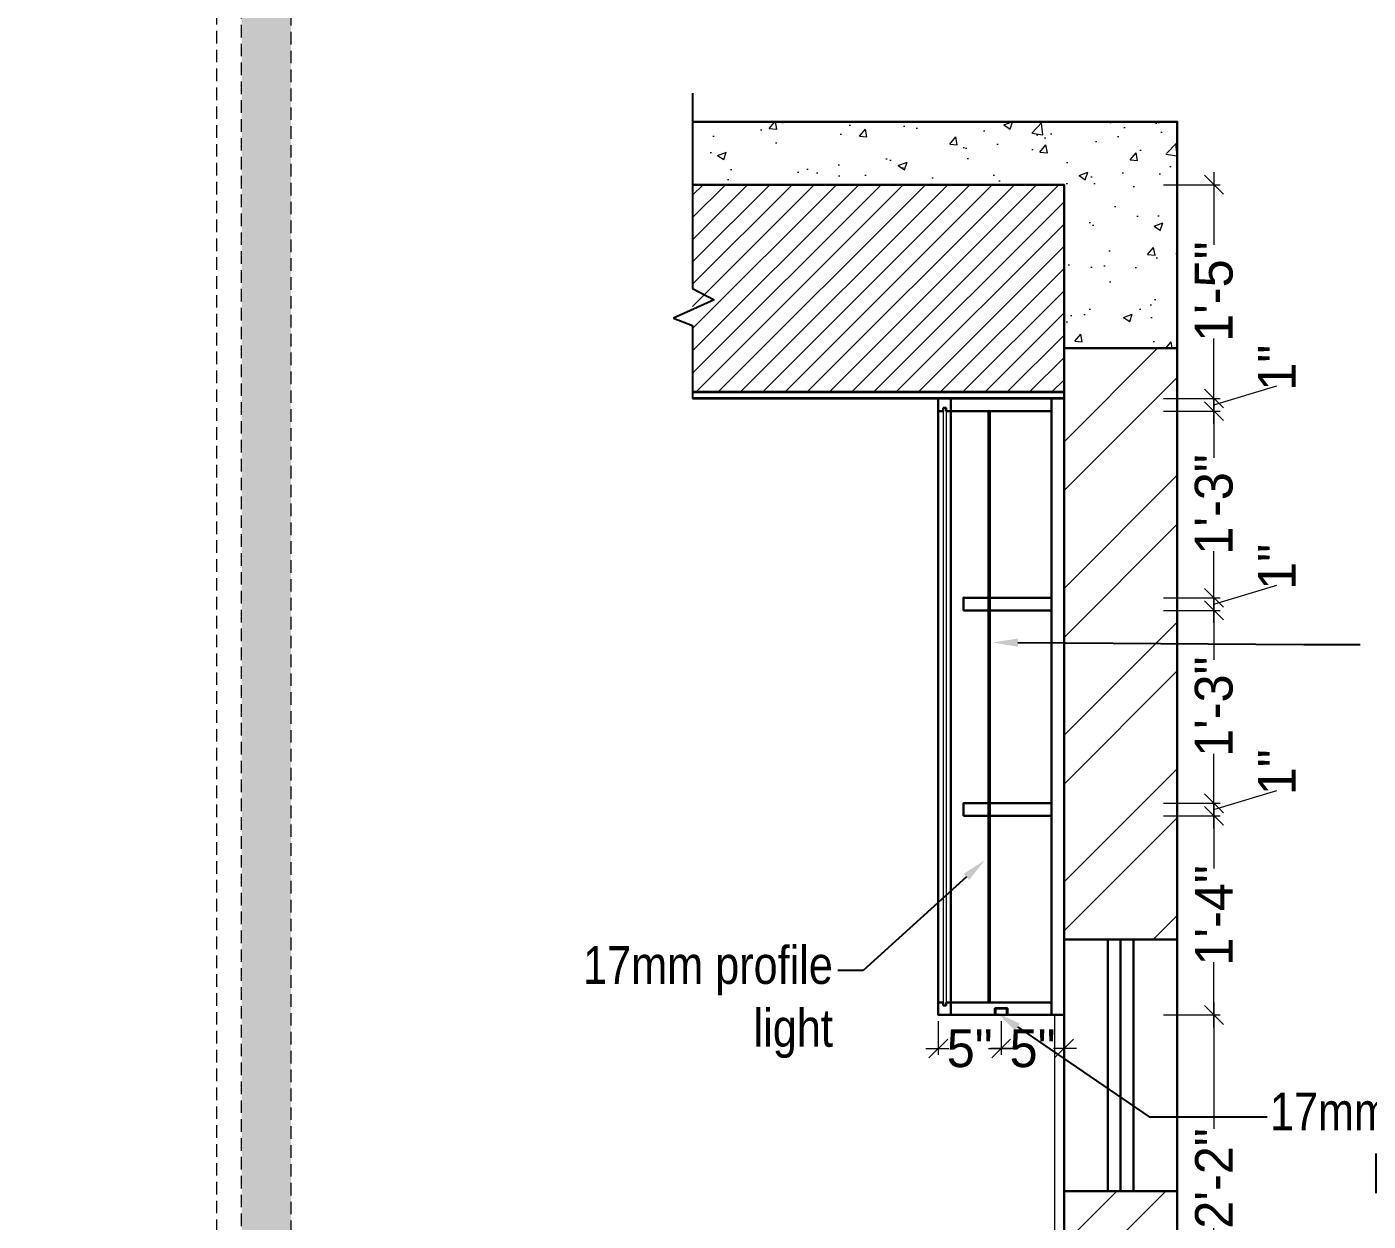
# Model space of a CAD drawing. Header units: millimetres. Extents: x 56222 to 3066687, y -650199 to -121287.
# Drawn here: x 139889 to 139995.7, y -185271.7 to -185176.7 of the extents above; entities that cross this region are included whole.
import ezdxf
from ezdxf import colors
from ezdxf.entities.mleader import LeaderData, LeaderLine
from ezdxf.math import Vec2, Vec3

# ---------------------------------------------------------------- set-up
doc = ezdxf.new("R2010")
doc.units = ezdxf.units.MM
doc.header["$MEASUREMENT"] = 0
doc.header["$PDMODE"] = 35
doc.linetypes.add('DASHED', pattern=[0.75, 0.5, -0.25])
doc.linetypes.add('DASHEDX2', pattern=[1.5, 1, -0.5])
doc.layers.get('Defpoints').update_dxf_attribs({"color": 220})
for name, color, linetype, lineweight in [('Dimension', 10, 'DASHEDX2', 20), ('FURNITURE', 32, 'Continuous', 9), ('furniture dimensions', 1, 'DASHED', 0), ('GF FALSE CEILING', 6, 'Continuous', 35), ('hatch-wall', 8, 'Continuous', 9), ('SECTION ( SLAB PLine )', 104, 'Continuous', 30), ('Text', 7, 'Continuous', 15), ('wall', 7, 'Continuous', 30), ('XX~SLAB ( BEAM )~ ( DIM )', 7, 'Continuous', 9)]:
    doc.layers.add(name, color=color, linetype=linetype, lineweight=lineweight)
doc.styles.add('century g', font='GOTHIC.TTF')
doc.styles.add('style4', font='ARIALN.TTF')
doc.dimstyles.new('Archana', dxfattribs={"dimtxt": 2, "dimasz": 0.75, "dimexe": 0.5, "dimexo": 0.5, "dimgap": 0, "dimtad": 0, "dimzin": 0, "dimdsep": 46, "dimlunit": 4, "dimtxsty": 'century g', "dimblk": 'OBLIQUE', "dimcen": 0, "dimdle": 1, "dimclrd": 256, "dimclre": 256, "dimclrt": 256, "dimadec": 0, "dimazin": 0, "dimtfac": 1, "dimtofl": 0, "dimtmove": 1, "dimatfit": 3, "dimfxl": 1, "dimfxlon": 1, "dimtolj": 1, "dimtzin": 0, "dimlwd": -1, "dimlwe": -1, "dimarcsym": 0})

# ---------------------------------------------------------------- blocks, each defined once
blk = doc.blocks.new('_Oblique')
at = {"layer": 'wall', "color": 0, "lineweight": -2}
blk.add_line((-0.5, -0.5), (0.5, 0.5), dxfattribs=at)
blk = doc.blocks.new('*D380')
at = {"layer": 'Defpoints', "color": 0, "linetype": 'Continuous', "lineweight": 30, "transparency": 16777216}
for p in [(139971.51, -185255.26), (139983.43, -185255.26), (139971.51, -185281.26)]:
    blk.add_point(p, dxfattribs=at)
at = {"layer": 'furniture dimensions', "color": 5, "linetype": 'Continuous', "transparency": 16777216}
for p, q in [((139983.43, -185254.26), (139983.43, -185264.31)), ((139979.43, -185255.26), (139983.93, -185255.26)), ((139983.43, -185282.26), (139983.43, -185272.22))]:
    blk.add_line(p, q, dxfattribs=at)
at = {"layer": 'furniture dimensions', "color": 5, "linetype": 'ByBlock', "transparency": 16777216}
blk.add_line((139979.43, -185281.26), (139983.93, -185281.26), dxfattribs=at)
at = {"layer": 'furniture dimensions', "color": 5, "linetype": 'Continuous', "transparency": 16777216, "xscale": 1.5, "yscale": 1.5, "zscale": 1.5}
for p, rotation in [((139983.43, -185255.26), 90), ((139983.43, -185281.26), 270)]:
    blk.add_blockref('_Oblique', p, dxfattribs=dict(at, rotation=rotation))
at = {"layer": 'furniture dimensions', "linetype": 'Continuous', "lineweight": 0, "transparency": 16777216, "insert": (139983.43, -185268.26), "char_height": 3, "attachment_point": 5, "rotation": 90, "style": 'century g'}
blk.add_mtext('\\A1;2\'-2"', dxfattribs=at)
blk = doc.blocks.new('*D381')
at = {"layer": 'Defpoints', "color": 0, "linetype": 'Continuous', "lineweight": 30, "transparency": 16777216}
for p in [(139970.51, -185239.43), (139983.43, -185239.43), (139971.51, -185255.26)]:
    blk.add_point(p, dxfattribs=at)
at = {"layer": 'furniture dimensions', "color": 5, "linetype": 'Continuous', "transparency": 16777216}
for p, q in [((139983.43, -185238.43), (139983.43, -185243.63)), ((139979.43, -185239.43), (139983.93, -185239.43)), ((139983.43, -185256.26), (139983.43, -185251.07))]:
    blk.add_line(p, q, dxfattribs=at)
at = {"layer": 'furniture dimensions', "color": 5, "linetype": 'ByBlock', "transparency": 16777216}
blk.add_line((139979.43, -185255.26), (139983.93, -185255.26), dxfattribs=at)
at = {"layer": 'furniture dimensions', "color": 5, "linetype": 'Continuous', "transparency": 16777216, "xscale": 1.5, "yscale": 1.5, "zscale": 1.5}
for p, rotation in [((139983.43, -185239.43), 90), ((139983.43, -185255.26), 270)]:
    blk.add_blockref('_Oblique', p, dxfattribs=dict(at, rotation=rotation))
at = {"layer": 'furniture dimensions', "linetype": 'Continuous', "lineweight": 0, "transparency": 16777216, "insert": (139983.43, -185247.35), "char_height": 3, "attachment_point": 5, "rotation": 90, "style": 'century g'}
blk.add_mtext('\\A1;1\'-4"', dxfattribs=at)
blk = doc.blocks.new('*D382')
at = {"layer": 'Defpoints', "color": 0, "linetype": 'Continuous', "lineweight": 30, "transparency": 16777216}
for p in [(139970.51, -185238.43), (139983.43, -185238.43), (139970.51, -185239.43)]:
    blk.add_point(p, dxfattribs=at)
at = {"layer": 'furniture dimensions', "color": 5, "linetype": 'Continuous', "transparency": 16777216}
for p, q in [((139983.43, -185240.43), (139983.43, -185237.43)), ((139983.43, -185238.93), (139988.43, -185237.43)), ((139979.43, -185238.43), (139983.93, -185238.43))]:
    blk.add_line(p, q, dxfattribs=at)
at = {"layer": 'furniture dimensions', "color": 5, "linetype": 'ByBlock', "transparency": 16777216}
blk.add_line((139979.43, -185239.43), (139983.93, -185239.43), dxfattribs=at)
at = {"layer": 'furniture dimensions', "color": 5, "linetype": 'Continuous', "transparency": 16777216, "xscale": 1.5, "yscale": 1.5, "zscale": 1.5}
for p, rotation in [((139983.43, -185238.43), 90), ((139983.43, -185239.43), 270)]:
    blk.add_blockref('_Oblique', p, dxfattribs=dict(at, rotation=rotation))
at = {"layer": 'furniture dimensions', "linetype": 'Continuous', "lineweight": 0, "transparency": 16777216, "insert": (139988.43, -185235.97), "char_height": 3, "attachment_point": 5, "rotation": 90, "style": 'century g'}
blk.add_mtext('\\A1;1"', dxfattribs=at)
blk = doc.blocks.new('*D383')
at = {"layer": 'Defpoints', "color": 0, "linetype": 'Continuous', "lineweight": 30, "transparency": 16777216}
for p in [(139970.51, -185223.1), (139983.43, -185223.1), (139970.51, -185238.43)]:
    blk.add_point(p, dxfattribs=at)
at = {"layer": 'furniture dimensions', "color": 5, "linetype": 'Continuous', "transparency": 16777216}
for p, q in [((139983.43, -185222.1), (139983.43, -185227.04)), ((139979.43, -185223.1), (139983.93, -185223.1)), ((139983.43, -185239.43), (139983.43, -185234.49))]:
    blk.add_line(p, q, dxfattribs=at)
at = {"layer": 'furniture dimensions', "color": 5, "linetype": 'ByBlock', "transparency": 16777216}
blk.add_line((139979.43, -185238.43), (139983.93, -185238.43), dxfattribs=at)
at = {"layer": 'furniture dimensions', "color": 5, "linetype": 'Continuous', "transparency": 16777216, "xscale": 1.5, "yscale": 1.5, "zscale": 1.5}
for p, rotation in [((139983.43, -185223.1), 90), ((139983.43, -185238.43), 270)]:
    blk.add_blockref('_Oblique', p, dxfattribs=dict(at, rotation=rotation))
at = {"layer": 'furniture dimensions', "linetype": 'Continuous', "lineweight": 0, "transparency": 16777216, "insert": (139983.43, -185230.76), "char_height": 3, "attachment_point": 5, "rotation": 90, "style": 'century g'}
blk.add_mtext('\\A1;1\'-3"', dxfattribs=at)
blk = doc.blocks.new('*D384')
at = {"layer": 'Defpoints', "color": 0, "linetype": 'Continuous', "lineweight": 30, "transparency": 16777216}
for p in [(139971.51, -185189.26), (139983.43, -185189.26), (139971.51, -185206.26)]:
    blk.add_point(p, dxfattribs=at)
at = {"layer": 'furniture dimensions', "color": 5, "linetype": 'Continuous', "transparency": 16777216}
for p, q in [((139983.43, -185188.26), (139983.43, -185194.04)), ((139979.43, -185189.26), (139983.93, -185189.26)), ((139983.43, -185207.26), (139983.43, -185201.49))]:
    blk.add_line(p, q, dxfattribs=at)
at = {"layer": 'furniture dimensions', "color": 5, "linetype": 'ByBlock', "transparency": 16777216}
blk.add_line((139979.43, -185206.26), (139983.93, -185206.26), dxfattribs=at)
at = {"layer": 'furniture dimensions', "color": 5, "linetype": 'Continuous', "transparency": 16777216, "xscale": 1.5, "yscale": 1.5, "zscale": 1.5}
for p, rotation in [((139983.43, -185189.26), 90), ((139983.43, -185206.26), 270)]:
    blk.add_blockref('_Oblique', p, dxfattribs=dict(at, rotation=rotation))
at = {"layer": 'furniture dimensions', "linetype": 'Continuous', "lineweight": 0, "transparency": 16777216, "insert": (139983.43, -185197.76), "char_height": 3, "attachment_point": 5, "rotation": 90, "style": 'century g'}
blk.add_mtext('\\A1;1\'-5"', dxfattribs=at)
blk = doc.blocks.new('*D392')
at = {"layer": 'Defpoints', "color": 0, "linetype": 'Continuous', "lineweight": 30, "transparency": 16777216}
for p in [(139961.51, -185255.26), (139966.51, -185255.26), (139966.51, -185257.93)]:
    blk.add_point(p, dxfattribs=at)
at = {"layer": 'furniture dimensions', "color": 5, "linetype": 'ByBlock', "transparency": 16777216}
blk.add_line((139961.51, -185255.76), (139961.51, -185258.43), dxfattribs=at)
at = {"layer": 'furniture dimensions', "color": 5, "linetype": 'Continuous', "transparency": 16777216}
for p, q in [((139966.51, -185255.76), (139966.51, -185258.43)), ((139960.51, -185257.93), (139962.34, -185257.93)), ((139967.51, -185257.93), (139965.68, -185257.93))]:
    blk.add_line(p, q, dxfattribs=at)
at = {"layer": 'furniture dimensions', "color": 5, "linetype": 'Continuous', "transparency": 16777216, "xscale": 1.5, "yscale": 1.5, "zscale": 1.5, "rotation": 180}
blk.add_blockref('_Oblique', (139961.51, -185257.93), dxfattribs=at)
at = {"layer": 'furniture dimensions', "color": 5, "linetype": 'Continuous', "transparency": 16777216, "xscale": 1.5, "yscale": 1.5, "zscale": 1.5}
blk.add_blockref('_Oblique', (139966.51, -185257.93), dxfattribs=at)
at = {"layer": 'furniture dimensions', "linetype": 'Continuous', "lineweight": 0, "transparency": 16777216, "insert": (139964.01, -185257.93), "char_height": 3, "attachment_point": 5, "style": 'century g'}
blk.add_mtext('\\A1;5"', dxfattribs=at)
blk = doc.blocks.new('*D395')
at = {"layer": 'Defpoints', "color": 0, "linetype": 'Continuous', "lineweight": 30, "transparency": 16777216}
for p in [(139966.51, -185255.26), (139971.51, -185255.26), (139971.51, -185257.93)]:
    blk.add_point(p, dxfattribs=at)
at = {"layer": 'furniture dimensions', "color": 5, "linetype": 'ByBlock', "transparency": 16777216}
blk.add_line((139966.51, -185255.76), (139966.51, -185258.43), dxfattribs=at)
at = {"layer": 'furniture dimensions', "color": 5, "linetype": 'Continuous', "transparency": 16777216}
for p, q in [((139971.51, -185255.76), (139971.51, -185258.43)), ((139965.51, -185257.93), (139967.34, -185257.93)), ((139972.51, -185257.93), (139970.68, -185257.93))]:
    blk.add_line(p, q, dxfattribs=at)
at = {"layer": 'furniture dimensions', "color": 5, "linetype": 'Continuous', "transparency": 16777216, "xscale": 1.5, "yscale": 1.5, "zscale": 1.5, "rotation": 180}
blk.add_blockref('_Oblique', (139966.51, -185257.93), dxfattribs=at)
at = {"layer": 'furniture dimensions', "color": 5, "linetype": 'Continuous', "transparency": 16777216, "xscale": 1.5, "yscale": 1.5, "zscale": 1.5}
blk.add_blockref('_Oblique', (139971.51, -185257.93), dxfattribs=at)
at = {"layer": 'furniture dimensions', "linetype": 'Continuous', "lineweight": 0, "transparency": 16777216, "insert": (139969.01, -185257.93), "char_height": 3, "attachment_point": 5, "style": 'century g'}
blk.add_mtext('\\A1;5"', dxfattribs=at)
blk = doc.blocks.new('*D396')
at = {"layer": 'Defpoints', "color": 0, "linetype": 'Continuous', "lineweight": 30, "transparency": 16777216}
for p in [(139970.51, -185222.1), (139983.43, -185222.1), (139970.51, -185223.1)]:
    blk.add_point(p, dxfattribs=at)
at = {"layer": 'furniture dimensions', "color": 5, "linetype": 'Continuous', "transparency": 16777216}
for p, q in [((139983.43, -185224.1), (139983.43, -185221.1)), ((139983.43, -185222.6), (139988.43, -185221.1)), ((139979.43, -185222.1), (139983.93, -185222.1))]:
    blk.add_line(p, q, dxfattribs=at)
at = {"layer": 'furniture dimensions', "color": 5, "linetype": 'ByBlock', "transparency": 16777216}
blk.add_line((139979.43, -185223.1), (139983.93, -185223.1), dxfattribs=at)
at = {"layer": 'furniture dimensions', "color": 5, "linetype": 'Continuous', "transparency": 16777216, "xscale": 1.5, "yscale": 1.5, "zscale": 1.5}
for p, rotation in [((139983.43, -185222.1), 90), ((139983.43, -185223.1), 270)]:
    blk.add_blockref('_Oblique', p, dxfattribs=dict(at, rotation=rotation))
at = {"layer": 'furniture dimensions', "linetype": 'Continuous', "lineweight": 0, "transparency": 16777216, "insert": (139988.43, -185219.64), "char_height": 3, "attachment_point": 5, "rotation": 90, "style": 'century g'}
blk.add_mtext('\\A1;1"', dxfattribs=at)
blk = doc.blocks.new('*D397')
at = {"layer": 'Defpoints', "color": 0, "linetype": 'Continuous', "lineweight": 30, "transparency": 16777216}
for p in [(139970.51, -185207.26), (139983.43, -185207.26), (139970.51, -185222.1)]:
    blk.add_point(p, dxfattribs=at)
at = {"layer": 'furniture dimensions', "color": 5, "linetype": 'Continuous', "transparency": 16777216}
for p, q in [((139983.43, -185206.26), (139983.43, -185210.96)), ((139979.43, -185207.26), (139983.93, -185207.26)), ((139983.43, -185223.1), (139983.43, -185218.4))]:
    blk.add_line(p, q, dxfattribs=at)
at = {"layer": 'furniture dimensions', "color": 5, "linetype": 'ByBlock', "transparency": 16777216}
blk.add_line((139979.43, -185222.1), (139983.93, -185222.1), dxfattribs=at)
at = {"layer": 'furniture dimensions', "color": 5, "linetype": 'Continuous', "transparency": 16777216, "xscale": 1.5, "yscale": 1.5, "zscale": 1.5}
for p, rotation in [((139983.43, -185207.26), 90), ((139983.43, -185222.1), 270)]:
    blk.add_blockref('_Oblique', p, dxfattribs=dict(at, rotation=rotation))
at = {"layer": 'furniture dimensions', "linetype": 'Continuous', "lineweight": 0, "transparency": 16777216, "insert": (139983.43, -185214.68), "char_height": 3, "attachment_point": 5, "rotation": 90, "style": 'century g'}
blk.add_mtext('\\A1;1\'-3"', dxfattribs=at)
blk = doc.blocks.new('*D398')
at = {"layer": 'Defpoints', "color": 0, "linetype": 'Continuous', "lineweight": 30, "transparency": 16777216}
for p in [(139970.51, -185206.26), (139983.43, -185206.26), (139970.51, -185207.26)]:
    blk.add_point(p, dxfattribs=at)
at = {"layer": 'furniture dimensions', "color": 5, "linetype": 'Continuous', "transparency": 16777216}
for p, q in [((139983.43, -185208.26), (139983.43, -185205.26)), ((139983.43, -185206.76), (139988.43, -185205.26)), ((139979.43, -185206.26), (139983.93, -185206.26))]:
    blk.add_line(p, q, dxfattribs=at)
at = {"layer": 'furniture dimensions', "color": 5, "linetype": 'ByBlock', "transparency": 16777216}
blk.add_line((139979.43, -185207.26), (139983.93, -185207.26), dxfattribs=at)
at = {"layer": 'furniture dimensions', "color": 5, "linetype": 'Continuous', "transparency": 16777216, "xscale": 1.5, "yscale": 1.5, "zscale": 1.5}
for p, rotation in [((139983.43, -185206.26), 90), ((139983.43, -185207.26), 270)]:
    blk.add_blockref('_Oblique', p, dxfattribs=dict(at, rotation=rotation))
at = {"layer": 'furniture dimensions', "linetype": 'Continuous', "lineweight": 0, "transparency": 16777216, "insert": (139988.43, -185203.81), "char_height": 3, "attachment_point": 5, "rotation": 90, "style": 'century g'}
blk.add_mtext('\\A1;1"', dxfattribs=at)

msp = doc.modelspace()

# ---------------------------------------------------------------- hatches: boundary and pattern name
at = {"layer": 'Dimension', "true_color": 0xd39e00}
h = msp.add_hatch(color=42, dxfattribs=at)
h.paths.add_polyline_path([(139906.11, -185089.38), (139906.11, -185485.05), (140468.25, -185485.05), (140468.25, -185089.38)])
h.paths.add_polyline_path([(139910.05, -185093.32), (140464.3, -185093.32), (140464.3, -185481.11), (139910.05, -185481.11)], flags=16)
at = {"layer": 'FURNITURE', "lineweight": 20, "true_color": 0x636466}
h = msp.add_hatch(dxfattribs=at)
h.set_pattern_fill('AR-CONC', color=251)
h.set_pattern_definition([(50, (10793.625, -203738.9746), (7.17260183, -0.62752135), [0.75, -8.25]), (355, (10793.625, -203738.975), (-1.38751334, 7.52192134), [0.6, -6.6]), (100.4514445, (10794.2225, -203739.027), (5.78508847, 6.8943999), [0.6374019, -7.0114211]), (46.1842, (10793.625, -203736.975), (10.6724133, -1.6551928), [1.125, -12.375]), (96.6356355, (10794.514, -203737.113), (9.34661946, 9.741186), [0.9561034, -10.5171376]), (351.184164, (10793.625, -203736.975), (9.34661945, 9.741186), [0.9, -9.9]), (21, (10794.625, -203737.4746), (5.96907052, -4.0261889), [0.75, -8.25]), (326, (10794.625, -203737.475), (2.4331533, 7.25150045), [0.6, -6.6]), (71.451445, (10795.122, -203737.81), (8.40222377, 3.22531153), [0.6374019, -7.0114211]), (37.5, (10793.6247, -203738.9746), (0.121598553, 3.32893854), [0, -6.52, 0, -6.7, 0, -6.625]), (7.5, (10793.6247, -203738.9746), (2.63069537, 3.94411712), [0, -3.82, 0, -6.37, 0, -2.525]), (327.5, (10791.3947, -203738.9746), (5.33822436, -0.22554872), [0, -2.5, 0, -7.8, 0, -10.35]), (317.5, (10790.3947, -203738.9746), (5.8318617, 1.00104982), [0, -3.25, 0, -5.18, 0, -7.35])])
h.paths.add_polyline_path([(139822.98, -185216.26), (139827.51, -185216.26), (139827.51, -185216.3)])
h.paths.add_polyline_path([(139941.96, -185189.26), (139941.95, -185184.26), (139980.51, -185184.26), (139980.51, -185202.26), (139971.51, -185202.26), (139971.52, -185189.27)])
h = msp.add_hatch(dxfattribs=at)
h.set_pattern_fill('AR-CONC', color=251)
h.set_pattern_definition([(50, (10862.9624, -203738.9746), (7.17260183, -0.62752135), [0.75, -8.25]), (355, (10862.9624, -203738.975), (-1.38751334, 7.52192134), [0.6, -6.6]), (100.4514445, (10863.56, -203739.027), (5.78508847, 6.8943999), [0.6374019, -7.0114211]), (46.1842, (10862.962, -203736.975), (10.6724133, -1.6551928), [1.125, -12.375]), (96.6356355, (10863.852, -203737.113), (9.34661946, 9.741186), [0.9561034, -10.5171376]), (351.184164, (10862.962, -203736.975), (9.34661945, 9.741186), [0.9, -9.9]), (21, (10863.9624, -203737.4746), (5.96907052, -4.0261889), [0.75, -8.25]), (326, (10863.9624, -203737.475), (2.4331533, 7.25150045), [0.6, -6.6]), (71.451445, (10864.46, -203737.81), (8.40222377, 3.22531153), [0.6374019, -7.0114211]), (37.5, (10862.9624, -203738.9746), (0.121598553, 3.32893854), [0, -6.52, 0, -6.7, 0, -6.625]), (7.5, (10862.9624, -203738.9746), (2.63069537, 3.94411712), [0, -3.82, 0, -6.37, 0, -2.525]), (327.5, (10860.7324, -203738.9746), (5.33822436, -0.22554872), [0, -2.5, 0, -7.8, 0, -10.35]), (317.5, (10859.7324, -203738.9746), (5.8318617, 1.00104982), [0, -3.25, 0, -5.18, 0, -7.35])])
h.paths.add_polyline_path([(139892.32, -185216.26), (139896.85, -185216.26), (139896.85, -185216.3)])
h.paths.add_polyline_path([(140011.3, -185189.26), (140011.29, -185184.26), (140049.85, -185184.26), (140049.85, -185202.26), (140040.85, -185202.26), (140040.86, -185189.27)])
at = {"layer": 'GF FALSE CEILING', "lineweight": 9}
h = msp.add_hatch(dxfattribs=at)
h.set_pattern_fill('ANSI31', color=256, scale=10)
h.set_pattern_definition([(45, (11983.9163, -202132.3956), (-0.883883476, 0.883883476), [])])
h.paths.add_polyline_path([(139941.98, -185189.26), (139971.51, -185189.26), (139971.51, -185205.76), (139941.98, -185205.76)])
at = {"layer": 'hatch-wall', "lineweight": 0}
h = msp.add_hatch(dxfattribs=at)
h.set_pattern_fill('ANSI32', color=256, scale=22)
h.set_pattern_definition([(45, (-83.8935, -553.528), (-5.83363094, 5.83363094), []), (45, (-80.0045, -553.528), (-5.83363094, 5.83363094), [])])
h.paths.add_polyline_path([(139971.51, -185202.26), (139980.51, -185202.26), (139980.51, -185249.26), (139971.51, -185249.26)])
at = {"layer": 'hatch-wall'}
h = msp.add_hatch(dxfattribs=at)
h.set_pattern_fill('ANSI32', color=256, scale=22)
h.set_pattern_definition([(45, (11983.916, -202130.387), (-5.83363094, 5.83363094), []), (45, (11987.805, -202130.387), (-5.83363094, 5.83363094), [])])
h.paths.add_polyline_path([(139971.53, -185269.26), (139980.53, -185269.26), (139980.51, -185313.26), (139971.51, -185313.26)])

# ---------------------------------------------------------------- linework, layer by layer
at = {"layer": 'Dimension', "color": 42, "true_color": 0xd39e00, "elevation": 0.26}
for points in [[(139904.14, -185087.4), (140470.22, -185087.4), (140470.22, -185487.03), (139904.14, -185487.03)], [(139906.11, -185089.38), (140468.25, -185089.38), (140468.25, -185485.05), (139906.11, -185485.05)], [(139910.05, -185093.32), (140464.3, -185093.32), (140464.3, -185481.11), (139910.05, -185481.11)]]:
    msp.add_lwpolyline(points, close=True, dxfattribs=at)
at = {"layer": 'FURNITURE', "linetype": 'ByBlock', "lineweight": -3}
for p, q in [((139941.98, -185181.98, 0.13), (139941.98, -185197.51, 0.13)), ((139941.98, -185197.51, 0.13), (139943.7, -185198.42, 0.13)), ((139943.7, -185198.42, 0.13), (139940.46, -185199.88, 0.13)), ((139940.46, -185199.88, 0.13), (139941.98, -185200.45, 0.13)), ((139941.98, -185200.45, 0.13), (139941.98, -185206.26, 0.13)), ((139971.51, -185207.26, 0.13), (139971.51, -185211.27, 0.13))]:
    msp.add_line(p, q, dxfattribs=at)
at = {"layer": 'FURNITURE', "lineweight": 30}
for p, q in [((139962.51, -185206.26, 0.13), (139961.51, -185206.26, 0.13)), ((139961.51, -185206.26, 0.13), (139961.51, -185206.26, 0.13)), ((139970.51, -185206.26, 0.13), (139970.51, -185255.26, 0.13)), ((139962.51, -185207.26, 0.13), (139970.51, -185207.26, 0.13)), ((139962.51, -185254.26, 0.13), (139962.51, -185207.26, 0.13)), ((139961.51, -185239.2, 0.13), (139961.51, -185255.26, 0.13)), ((139962.51, -185239.2, 0.13), (139962.51, -185255.26, 0.13)), ((139961.51, -185254.26, 0.13), (139961.51, -185255.26, 0.13)), ((139970.51, -185254.26, 0.13), (139962.51, -185254.26, 0.13)), ((139961.51, -185255.26, 0.13), (139961.51, -185255.26, 0.13)), ((139966.01, -185254.73, 0.13), (139967.01, -185254.73, 0.13)), ((139966.01, -185254.73, 0.13), (139966.01, -185255.26, 0.13)), ((139967.01, -185254.73, 0.13), (139967.01, -185255.26, 0.13))]:
    msp.add_line(p, q, dxfattribs=at)
at = {"layer": 'FURNITURE', "linetype": 'ByBlock', "lineweight": 30}
for p, q in [((139962.13, -185207.01, 0.13), (139961.89, -185207.01, 0.13)), ((139961.89, -185207.01, 0.13), (139961.89, -185207.26, 0.13)), ((139962.13, -185207.26, 0.13), (139962.13, -185207.01, 0.13)), ((139961.89, -185254.51, 0.13), (139961.89, -185254.26, 0.13)), ((139962.13, -185254.51, 0.13), (139961.89, -185254.51, 0.13)), ((139962.13, -185254.26, 0.13), (139962.13, -185254.51, 0.13))]:
    msp.add_line(p, q, dxfattribs=at)
at = {"layer": 'FURNITURE', "color": 3, "lineweight": 30}
for p, q in [((139965.51, -185207.26, 0.13), (139965.51, -185254.26, 0.13)), ((139965.61, -185207.26, 0.13), (139965.61, -185254.26, 0.13))]:
    msp.add_line(p, q, dxfattribs=at)
at = {"layer": 'FURNITURE', "lineweight": 30, "elevation": 0.13}
for points in [[(139961.51, -185206.26), (139971.51, -185206.26), (139971.51, -185255.26), (139961.51, -185255.26)], [(139963.51, -185223.1), (139970.51, -185223.1), (139970.51, -185222.1), (139963.51, -185222.1)], [(139963.51, -185239.43), (139970.51, -185239.43), (139970.51, -185238.43), (139963.51, -185238.43)]]:
    msp.add_lwpolyline(points, close=True, dxfattribs=at)
at = {"layer": 'FURNITURE', "linetype": 'ByBlock', "lineweight": 30, "elevation": 0.13}
for points in [[(139961.89, -185207.26), (139961.51, -185207.26), (139961.51, -185206.26), (139962.51, -185206.26), (139962.51, -185207.26), (139962.13, -185207.26)], [(139961.89, -185254.26), (139961.51, -185254.26), (139961.51, -185255.26), (139962.51, -185255.26), (139962.51, -185254.26), (139962.13, -185254.26)]]:
    msp.add_lwpolyline(points, dxfattribs=at)
at = {"layer": 'FURNITURE', "color": 3, "lineweight": 30, "elevation": 0.13}
msp.add_lwpolyline([(139966.06, -185254.76), (139966.96, -185254.76), (139966.96, -185255.26), (139966.06, -185255.26)], close=True, dxfattribs=at)
at = {"layer": 'FURNITURE', "lineweight": 30, "elevation": 0.13}
msp.add_lwpolyline([(139966.06, -185255.26), (139966.96, -185255.26)], dxfattribs=at)
at = {"layer": 'furniture dimensions', "color": 4, "linetype": 'ByBlock'}
for p, q in [((139961.89, -185207.26, 0.13), (139961.89, -185254.51, 0.13)), ((139962.13, -185207.26, 0.13), (139962.13, -185254.51, 0.13))]:
    msp.add_line(p, q, dxfattribs=at)
at = {"layer": 'GF FALSE CEILING'}
for p, q in [((139971.51, -185205.76, 0.13), (139941.98, -185205.76, 0.13)), ((139971.51, -185206.26, 0.13), (139941.98, -185206.26, 0.13))]:
    msp.add_line(p, q, dxfattribs=at)
at = {"layer": 'SECTION ( SLAB PLine )', "color": 1, "elevation": 0.13}
msp.add_lwpolyline([(139941.98, -185184.26), (139980.51, -185184.26), (139980.51, -185202.26), (139971.51, -185202.26), (139971.51, -185189.26), (139941.98, -185189.26)], dxfattribs=at)
at = {"layer": 'wall', "lineweight": 30, "elevation": 0.13}
msp.add_lwpolyline([(139971.51, -185202.26), (139971.51, -185247.26)], dxfattribs=at)
at = {"layer": 'XX~SLAB ( BEAM )~ ( DIM )', "color": 242, "lineweight": 15, "true_color": 0xcd2027}
for p, q in [((139971.51, -185249.3, 0.13), (139971.51, -185281.76, 0.13)), ((139970.76, -185255.26, 0.13), (139970.76, -185281.76, 0.13))]:
    msp.add_line(p, q, dxfattribs=at)
at = {"layer": 'XX~SLAB ( BEAM )~ ( DIM )', "color": 5, "lineweight": 30}
for p, q in [((139974.99, -185249.26, 0.13), (139974.99, -185269.26, 0.13)), ((139976.01, -185249.26, 0.13), (139976.01, -185269.26, 0.13)), ((139977.03, -185249.26, 0.13), (139977.03, -185269.26, 0.13))]:
    msp.add_line(p, q, dxfattribs=at)
at = {"layer": 'XX~SLAB ( BEAM )~ ( DIM )', "lineweight": 30, "elevation": 0.13}
msp.add_lwpolyline([(139971.51, -185313.26), (139980.51, -185313.26), (139980.51, -185202.26), (139971.51, -185202.26)], close=True, dxfattribs=at)
at = {"layer": 'XX~SLAB ( BEAM )~ ( DIM )', "color": 5, "lineweight": 30, "elevation": 0.13}
msp.add_lwpolyline([(139980.51, -185249.26), (139971.51, -185249.26), (139971.51, -185269.26), (139980.51, -185269.26)], close=True, dxfattribs=at)

# ---------------------------------------------------------------- dimensions: what is measured, and where the dimension line sits
at = {"layer": 'furniture dimensions', "color": 5, "linetype": 'Continuous', "lineweight": 0}
for base, p1, p2, picture, middle in [((139983.43, -185189.26, 0.13), (139971.51, -185206.26, 0.13), (139971.51, -185189.26, 0.13), '*D384', (139983.43, -185197.76, 0.13)), ((139983.43, -185206.26, 0.13), (139970.51, -185207.26, 0.13), (139970.51, -185206.26, 0.13), '*D398', (139988.43, -185205.26, 0.13)), ((139983.43, -185207.26, 0.13), (139970.51, -185222.1, 0.13), (139970.51, -185207.26, 0.13), '*D397', (139983.43, -185214.68, 0.13)), ((139983.43, -185222.1, 0.13), (139970.51, -185223.1, 0.13), (139970.51, -185222.1, 0.13), '*D396', (139988.43, -185221.1, 0.13)), ((139983.43, -185223.1, 0.13), (139970.51, -185238.43, 0.13), (139970.51, -185223.1, 0.13), '*D383', (139983.43, -185230.76, 0.13)), ((139983.43, -185238.43, 0.13), (139970.51, -185239.43, 0.13), (139970.51, -185238.43, 0.13), '*D382', (139988.43, -185237.43, 0.13)), ((139983.43, -185239.43, 0.13), (139971.51, -185255.26, 0.13), (139970.51, -185239.43, 0.13), '*D381', (139983.43, -185247.35, 0.13)), ((139983.43, -185255.26, 0.13), (139971.51, -185281.26, 0.13), (139971.51, -185255.26, 0.13), '*D380', (139983.43, -185268.26, 0.13))]:
    dim = msp.add_linear_dim(base=base, p1=p1, p2=p2, angle=90, dimstyle='Archana', override={"dimtxt": 3, "dimasz": 1.5, "dimdec": 0, "dimclrd": 5, "dimclre": 5, "dimfxl": 4}, dxfattribs=at)
    dim.commit()
    dim.dimension.update_dxf_attribs({"geometry": picture, "text_midpoint": middle})
for base, p1, p2, picture, middle in [((139966.51, -185257.93, 0.13), (139961.51, -185255.26, 0.13), (139966.51, -185255.26, 0.13), '*D392', (139964.01, -185257.93, 0.13)), ((139971.51, -185257.93, 0.13), (139966.51, -185255.26, 0.13), (139971.51, -185255.26, 0.13), '*D395', (139969.01, -185257.93, 0.13))]:
    dim = msp.add_linear_dim(base=base, p1=p1, p2=p2, dimstyle='Archana', override={"dimtxt": 3, "dimasz": 1.5, "dimdec": 0, "dimclrd": 5, "dimclre": 5, "dimfxl": 4}, dxfattribs=at)
    dim.commit()
    dim.dimension.update_dxf_attribs({"geometry": picture, "text_midpoint": middle})

# ---------------------------------------------------------------- leaders
at = {"layer": 'Text', "color": 1, "lineweight": 0, "ltscale": 20}
ml = msp.add_multileader_mtext('Standard', dxfattribs=at)
ml.set_content('', color=1, style='style4')
ml.set_leader_properties()
ml.build(insert=Vec2(0, 0))
ml.multileader.update_dxf_attribs({"dogleg_length": 2.02, "arrow_head_size": 2})
ctx = ml.context
ctx.base_point, ctx.char_height, ctx.arrow_head_size, ctx.landing_gap_size, ctx.plane_origin = Vec3(139995.08, -185225.81, 0.13), 3, 2, 0.4, Vec3(140007.73, -185217.34, 0.13)
ctx.text_align_type = 1
notes = []
notes.append((ctx, [(0, (1, 1, 0), (139990.55, -185225.81, 0.13), (1, 0), 4.52, [(0, [(139965.85, -185225.65, 0.13)], 0, [])])]))
ctx.mtext.insert, ctx.mtext.alignment = Vec3(139995.48, -185224.31, 0.13), 2
ml = msp.add_multileader_mtext('Standard', dxfattribs=at)
ml.set_content('17mm profile \\Plight', color=1, style='style4')
ml.set_leader_properties()
ml.build(insert=Vec2(0, 0))
ml.multileader.update_dxf_attribs({"dogleg_length": 2.02, "arrow_head_size": 2})
ctx = ml.context
ctx.base_point, ctx.char_height, ctx.arrow_head_size, ctx.landing_gap_size, ctx.plane_origin = Vec3(139933.38, -185251.73, 0.13), 3, 2, 0.4, Vec3(140011.94, -185249.27, 0.13)
ctx.text_align_type = 2
notes.append((ctx, [(0, (1, 1, 0), (139955.55, -185251.73, 0.13), (-1, 0), 2.02, [(0, [(139965.23, -185242.94, 0.13)], 0, [])])]))
ctx.mtext.insert, ctx.mtext.alignment = Vec3(139953.13, -185249.79, 0.13), 3
ml = msp.add_multileader_mtext('Standard', dxfattribs=at)
ml.set_content('17mm_indirect \\Plight', color=1, style='style4')
ml.set_leader_properties()
ml.build(insert=Vec2(0, 0))
ml.multileader.update_dxf_attribs({"dogleg_length": 2.02, "arrow_head_size": 2})
ctx = ml.context
ctx.base_point, ctx.char_height, ctx.arrow_head_size, ctx.landing_gap_size, ctx.plane_origin = Vec3(139987.67, -185263.37, 0.13), 3, 2, 0.4, Vec3(139931.38, -185261.38, 0.13)
ctx.text_align_type = 1
notes.append((ctx, [(0, (1, 1, 0), (139978.29, -185263.37, 0.13), (1, 0), 9.38, [(0, [(139966.16, -185255.09, 0.13)], 0, [])])]))
ctx.mtext.insert, ctx.mtext.alignment = Vec3(139999.15, -185261.43, 0.13), 2
for ctx, leaders in notes:
    for number, flags, end, landing, length, lines in leaders:
        leader = LeaderData()
        leader.index, (leader.has_last_leader_line, leader.has_dogleg_vector, leader.attachment_direction) = number, flags
        leader.last_leader_point, leader.dogleg_vector, leader.dogleg_length = Vec3(end), Vec3(landing), length
        for number, points, colour, breaks in lines:
            line = LeaderLine()
            line.index, line.vertices, line.color, line.breaks = number, Vec3.list(points), colors.encode_raw_color(colour), breaks
            leader.lines.append(line)
        ctx.leaders.append(leader)

doc.saveas('drawing.dxf')
